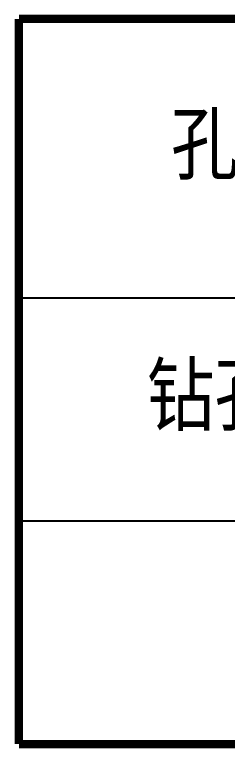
# Model space of a CAD drawing. Header units: inches. Extents: x -205 to 12199, y -11610 to -150.
# Drawn here: x 143.85 to 151.46, y -7559.79 to -7533.49 of the extents above; entities that cross this region are included whole.
import ezdxf
from ezdxf.enums import TextEntityAlignment as Align

# ---------------------------------------------------------------- set-up
doc = ezdxf.new("R2010")
doc.units = ezdxf.units.IN
doc.header["$MEASUREMENT"] = 0
doc.layers.add('地质-标注栏', color=7, linetype='Continuous')
doc.styles.add('标注栏数据', font='Comfont.shx', dxfattribs={"width": 0.7, "height": 2.5, "bigfont": 'Hztxt12a.shx'})

msp = doc.modelspace()

# ---------------------------------------------------------------- linework, layer by layer
at = {"layer": '地质-标注栏', "color": 7, "linetype": 'Continuous', "const_width": 0.3}
for points in [[(144.00258, -7533.64304), (534.00258, -7533.64304)], [(144.00258, -7533.64304), (144.00258, -7559.64304)], [(144.00258, -7559.64304), (534.00258, -7559.64304)]]:
    msp.add_lwpolyline(points, dxfattribs=at)
at = {"layer": '地质-标注栏', "color": 7, "linetype": 'Continuous'}
for points in [[(144.00258, -7543.64304), (534.00258, -7543.64304)], [(144.00258, -7551.64304), (534.00258, -7551.64304)]]:
    msp.add_lwpolyline(points, dxfattribs=at)

# ---------------------------------------------------------------- texts
at = {"layer": '地质-标注栏', "color": 7, "linetype": 'Continuous', "style": '标注栏数据'}
for s, p in [('孔   深 (m)', (149.44548, -7540.14304)), ('钻孔间距 (m)', (148.57666, -7549.14304))]:
    msp.add_text(s, height=2.43, dxfattribs=at).set_placement(p, align=Align.BOTTOM_LEFT)

doc.saveas('drawing.dxf')
